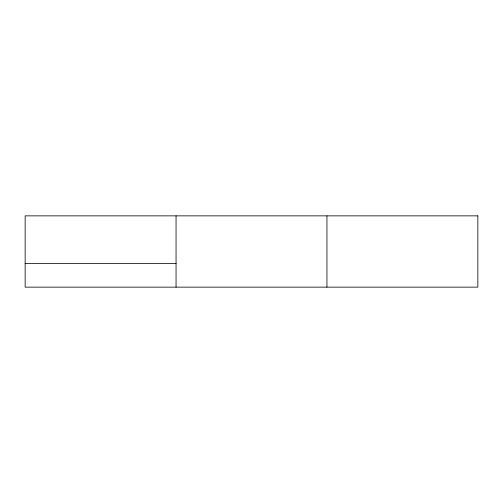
<?xml version="1.0" encoding="UTF-8"?>
<svg xmlns="http://www.w3.org/2000/svg" width="503" height="503" viewBox="0 0 503 503"><rect width="100%" height="100%" fill="white"/><g stroke="black" fill="none" stroke-linecap="round" stroke-linejoin="round"><path stroke-width="0.75" d="M25.15 263.383L176.05 263.383M326.95 215.856L326.95 287.144M176.05 215.856L176.05 287.144M477.85 215.856L25.15 215.856L25.15 287.144L477.85 287.144L477.85 215.856"/></g></svg>
